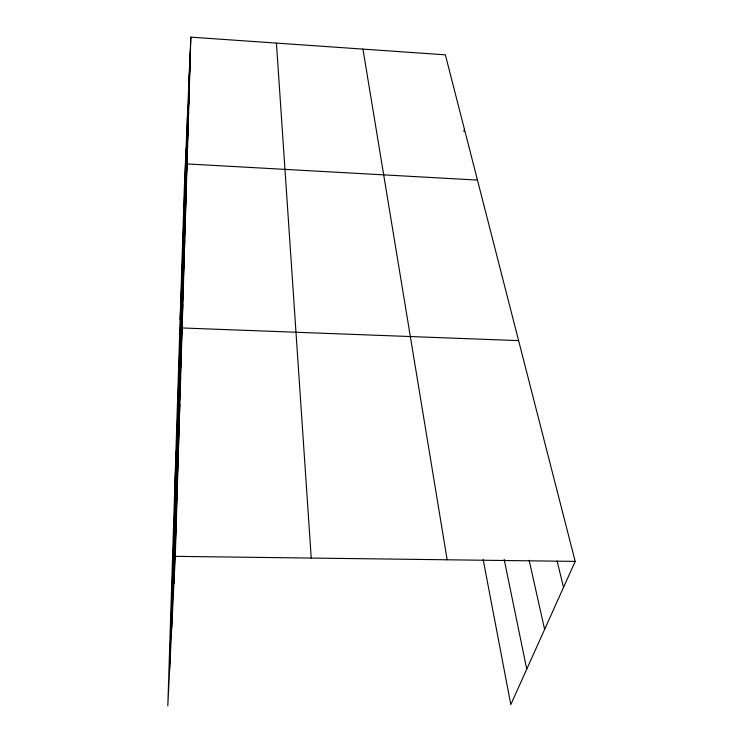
<?xml version="1.0" encoding="UTF-8"?>
<svg xmlns="http://www.w3.org/2000/svg" width="743" height="743" viewBox="0 0 743 743"><rect width="100%" height="100%" fill="white"/><g stroke="black" fill="none" stroke-linecap="round" stroke-linejoin="round"><path stroke-width="1.11" d="M171.726 627.631L187.83 106.751M173.936 583.608L189.716 63.322M190.84 37.15L184.338 187.607L167.807 705.85L175.302 556.349L190.84 37.15L445.363 54.833L575.193 561.402L510.812 704.587L483.154 559.516M169.645 669.025L186.01 148.934M189.279 77.56L190.422 51.211M188.833 92.243L189.985 65.737M188.378 107.41L189.539 80.736M187.895 123.087L189.075 96.256M187.403 139.285L188.592 112.295M186.902 156.049L188.1 128.911M186.372 173.388L187.58 146.111M180.122 319.685L187.05 163.934L477.461 180.075M185.276 209.405L186.512 181.868M184.71 228.101L185.954 200.452M184.125 247.484L185.378 219.724M183.512 267.591L184.775 239.729M182.88 288.451L184.153 260.514M182.23 310.11L183.512 282.108M181.543 332.623L182.834 304.574M174.846 485.133L182.137 327.96L518.614 340.619M180.094 380.416L181.403 352.331M179.323 405.808L180.642 377.732M178.524 432.287L179.852 404.248M177.679 459.908L179.026 431.952M176.806 488.773L178.153 460.92M175.896 518.939L177.243 491.244M174.939 550.517L176.295 523.016M463.892 131.446L464.421 129.189M175.302 556.349L575.193 561.402M557.12 561.058L563.519 587.369M529.146 560.296L544.61 629.442M504.172 559.433L526.75 669.146M362.955 49.112L447.147 559.785M276.433 43.094L311.243 558.067"/></g></svg>
